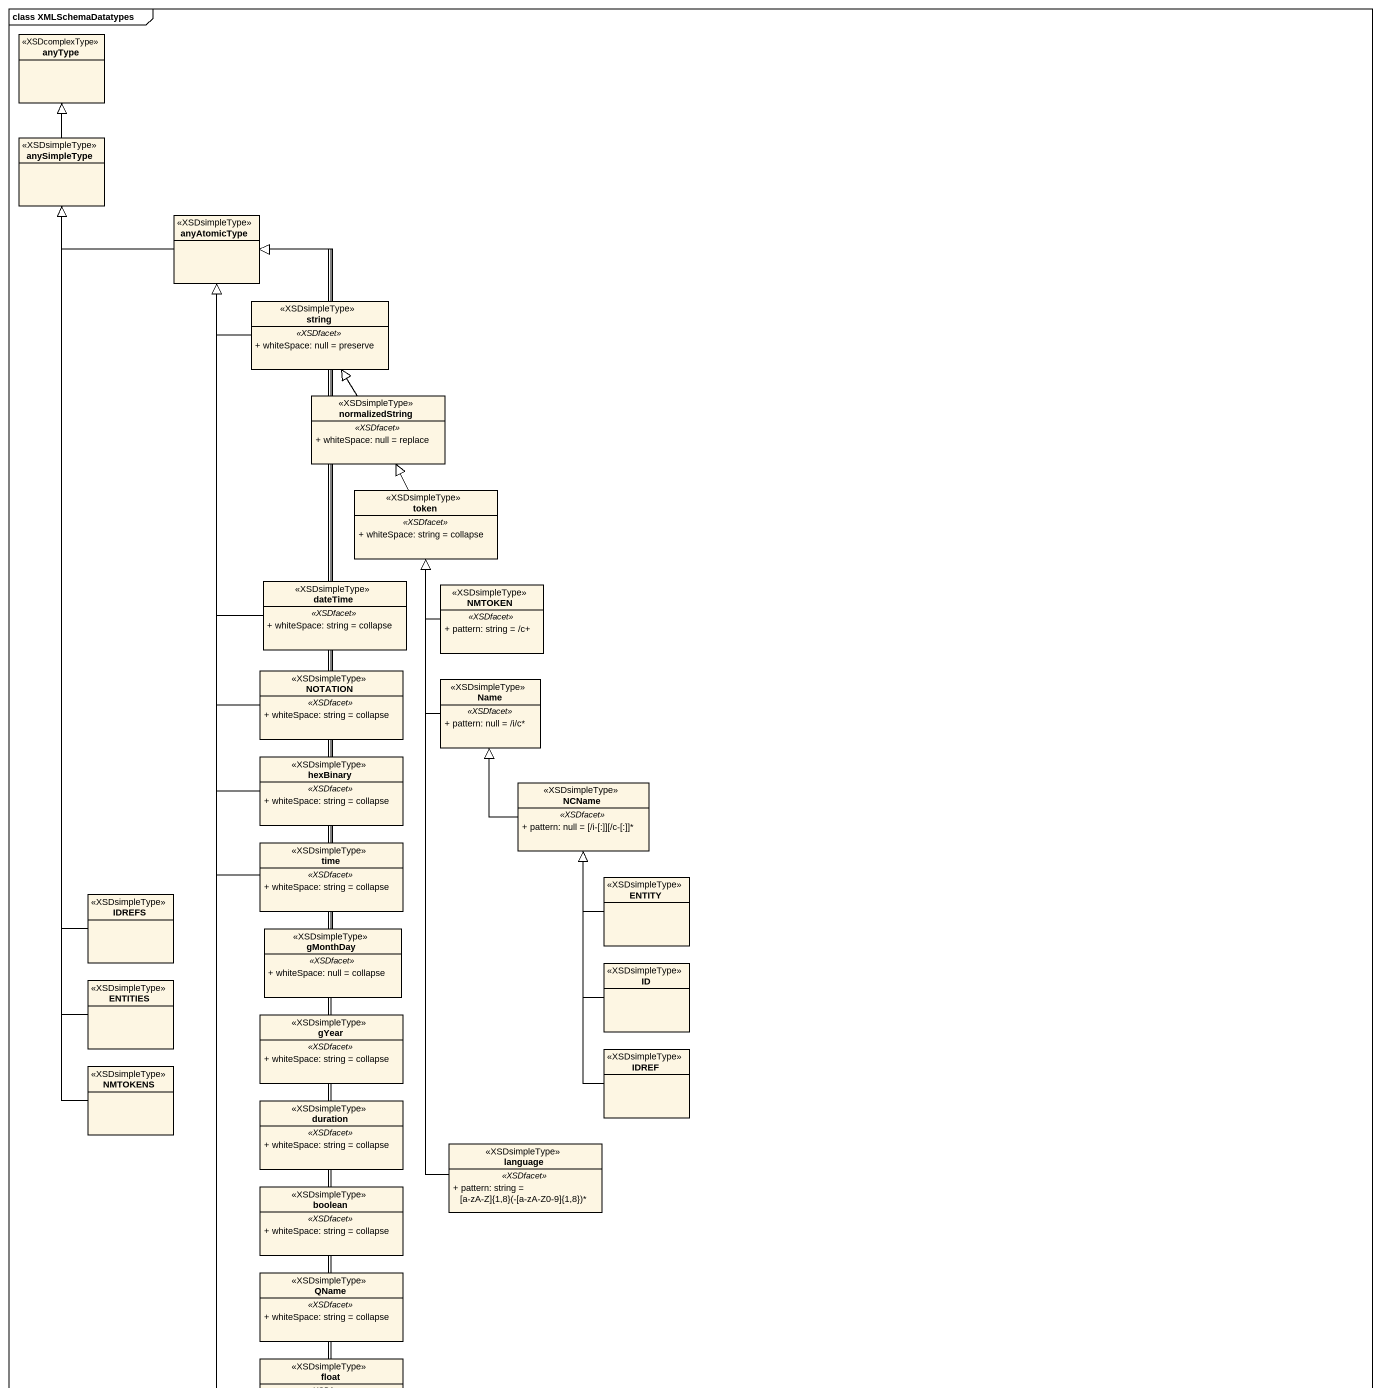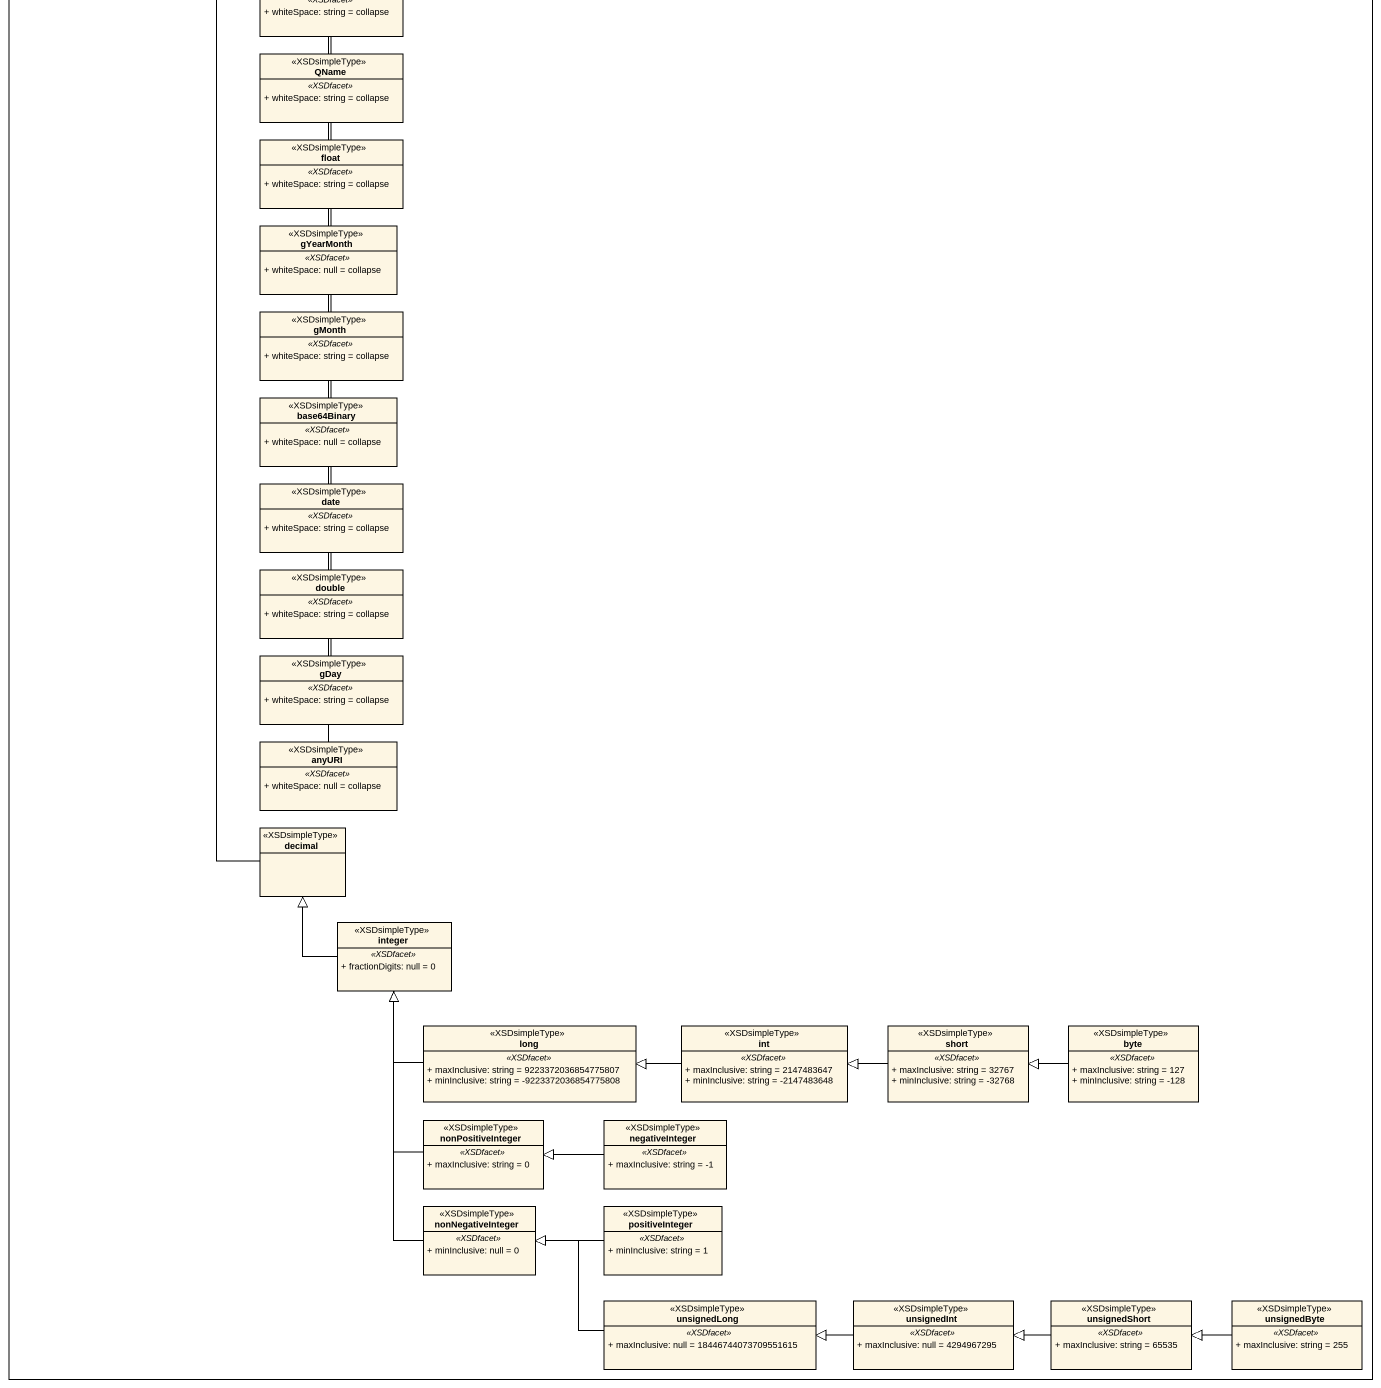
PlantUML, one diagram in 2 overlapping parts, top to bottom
@startuml
mainframe class XMLSchemaDatatypes
hide circle
hide empty members
skinparam classAttributeIconSize 0
class anyType <<XSDcomplexType>>
class anySimpleType <<XSDsimpleType>>
class anyAtomicType <<XSDsimpleType>>
class string <<XSDsimpleType>> {
  .. <<XSDfacet>> ..
  + whiteSpace: null = preserve
}
class normalizedString <<XSDsimpleType>> {
  .. <<XSDfacet>> ..
  + whiteSpace: null = replace
}
class token <<XSDsimpleType>> {
  .. <<XSDfacet>> ..
  + whiteSpace: string = collapse
}
class dateTime <<XSDsimpleType>> {
  .. <<XSDfacet>> ..
  + whiteSpace: string = collapse
}
class NMTOKEN <<XSDsimpleType>> {
  .. <<XSDfacet>> ..
  + pattern: string = /c+
}
class NOTATION <<XSDsimpleType>> {
  .. <<XSDfacet>> ..
  + whiteSpace: string = collapse
}
class Name <<XSDsimpleType>> {
  .. <<XSDfacet>> ..
  + pattern: null = /i/c*
}
class hexBinary <<XSDsimpleType>> {
  .. <<XSDfacet>> ..
  + whiteSpace: string = collapse
}
class NCName <<XSDsimpleType>> {
  .. <<XSDfacet>> ..
  + pattern: null = [/i-[:]][/c-[:]]*
}
class time <<XSDsimpleType>> {
  .. <<XSDfacet>> ..
  + whiteSpace: string = collapse
}
class "ENTITY" as ENTITY_ <<XSDsimpleType>>
class IDREFS <<XSDsimpleType>>
class gMonthDay <<XSDsimpleType>> {
  .. <<XSDfacet>> ..
  + whiteSpace: null = collapse
}
class ID <<XSDsimpleType>>
class ENTITIES <<XSDsimpleType>>
class gYear <<XSDsimpleType>> {
  .. <<XSDfacet>> ..
  + whiteSpace: string = collapse
}
class NMTOKENS <<XSDsimpleType>>
class IDREF <<XSDsimpleType>>
class duration <<XSDsimpleType>> {
  .. <<XSDfacet>> ..
  + whiteSpace: string = collapse
}
class language <<XSDsimpleType>> {
  .. <<XSDfacet>> ..
  {field} + pattern: string = [a-zA-Z]{1,8}(-[a-zA-Z0-9]{1,8})*
}
class boolean <<XSDsimpleType>> {
  .. <<XSDfacet>> ..
  + whiteSpace: string = collapse
}
class QName <<XSDsimpleType>> {
  .. <<XSDfacet>> ..
  + whiteSpace: string = collapse
}
class float <<XSDsimpleType>> {
  .. <<XSDfacet>> ..
  + whiteSpace: string = collapse
}
class gYearMonth <<XSDsimpleType>> {
  .. <<XSDfacet>> ..
  + whiteSpace: null = collapse
}
class gMonth <<XSDsimpleType>> {
  .. <<XSDfacet>> ..
  + whiteSpace: string = collapse
}
class base64Binary <<XSDsimpleType>> {
  .. <<XSDfacet>> ..
  + whiteSpace: null = collapse
}
class date <<XSDsimpleType>> {
  .. <<XSDfacet>> ..
  + whiteSpace: string = collapse
}
class double <<XSDsimpleType>> {
  .. <<XSDfacet>> ..
  + whiteSpace: string = collapse
}
class gDay <<XSDsimpleType>> {
  .. <<XSDfacet>> ..
  + whiteSpace: string = collapse
}
class anyURI <<XSDsimpleType>> {
  .. <<XSDfacet>> ..
  + whiteSpace: null = collapse
}
class decimal <<XSDsimpleType>>
class integer <<XSDsimpleType>> {
  .. <<XSDfacet>> ..
  + fractionDigits: null = 0
}
class long <<XSDsimpleType>> {
  .. <<XSDfacet>> ..
  + maxInclusive: string = 9223372036854775807
  + minInclusive: string = -9223372036854775808
}
class int <<XSDsimpleType>> {
  .. <<XSDfacet>> ..
  + maxInclusive: string = 2147483647
  + minInclusive: string = -2147483648
}
class short <<XSDsimpleType>> {
  .. <<XSDfacet>> ..
  + maxInclusive: string = 32767
  + minInclusive: string = -32768
}
class byte <<XSDsimpleType>> {
  .. <<XSDfacet>> ..
  + maxInclusive: string = 127
  + minInclusive: string = -128
}
class nonPositiveInteger <<XSDsimpleType>> {
  .. <<XSDfacet>> ..
  + maxInclusive: string = 0
}
class negativeInteger <<XSDsimpleType>> {
  .. <<XSDfacet>> ..
  + maxInclusive: string = -1
}
class nonNegativeInteger <<XSDsimpleType>> {
  .. <<XSDfacet>> ..
  + minInclusive: null = 0
}
class positiveInteger <<XSDsimpleType>> {
  .. <<XSDfacet>> ..
  + minInclusive: string = 1
}
class unsignedLong <<XSDsimpleType>> {
  .. <<XSDfacet>> ..
  + maxInclusive: null = 18446744073709551615
}
class unsignedInt <<XSDsimpleType>> {
  .. <<XSDfacet>> ..
  + maxInclusive: null = 4294967295
}
class unsignedShort <<XSDsimpleType>> {
  .. <<XSDfacet>> ..
  + maxInclusive: string = 65535
}
class unsignedByte <<XSDsimpleType>> {
  .. <<XSDfacet>> ..
  + maxInclusive: string = 255
}
anySimpleType -up-|> anyType
anyAtomicType -left-|> anySimpleType
string -up-|> anyAtomicType
normalizedString -up-|> string
token -up-|> normalizedString
dateTime -up-|> anyAtomicType
NMTOKEN -up-|> token
NOTATION -up-|> anyAtomicType
Name -up-|> token
hexBinary -up-|> anyAtomicType
NCName -up-|> Name
time -up-|> anyAtomicType
ENTITY_ -up-|> NCName
IDREFS -up-|> anySimpleType
gMonthDay -up-|> anyAtomicType
ID -up-|> NCName
ENTITIES -up-|> anySimpleType
gYear -up-|> anyAtomicType
NMTOKENS -up-|> anySimpleType
IDREF -up-|> NCName
duration -up-|> anyAtomicType
language -up-|> token
boolean -up-|> anyAtomicType
QName -up-|> anyAtomicType
float -up-|> anyAtomicType
gYearMonth -up-|> anyAtomicType
gMonth -up-|> anyAtomicType
base64Binary -up-|> anyAtomicType
date -up-|> anyAtomicType
double -up-|> anyAtomicType
gDay -up-|> anyAtomicType
anyURI -up-|> anyAtomicType
decimal -up-|> anyAtomicType
integer -up-|> decimal
long -up-|> integer
int -left-|> long
short -left-|> int
byte -left-|> short
nonPositiveInteger -up-|> integer
negativeInteger -left-|> nonPositiveInteger
nonNegativeInteger -up-|> integer
positiveInteger -left-|> nonNegativeInteger
unsignedLong -left-|> nonNegativeInteger
unsignedInt -left-|> unsignedLong
unsignedShort -left-|> unsignedInt
unsignedByte -left-|> unsignedShort
@enduml
